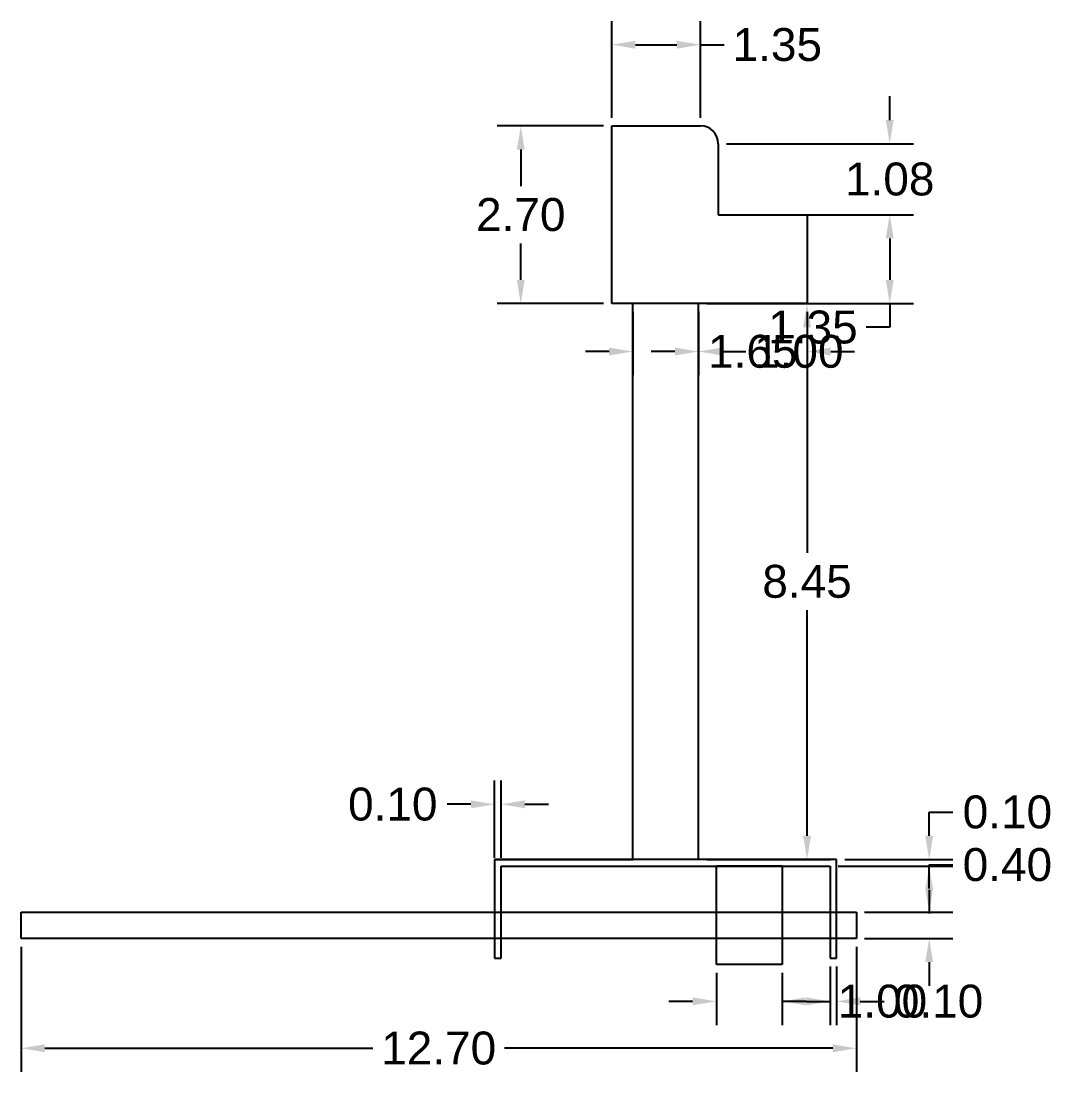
# Model space of a CAD drawing. Header units: centimetres. Extents: x 10 to 640, y 5 to 41.
# Drawn here: x 379.43 to 395.09, y 12.02 to 28 of the extents above; entities that cross this region are included whole.
import ezdxf

# ---------------------------------------------------------------- set-up
doc = ezdxf.new("R2010")
doc.units = ezdxf.units.CM
doc.header["$MEASUREMENT"] = 0
doc.layers.add('MarimiSuprafata', color=130, linetype='Continuous')
doc.layers.add('SuportExtragere', color=56, linetype='Continuous')
doc.styles.get("Standard").update_dxf_attribs({"font": 'arial.ttf'})
doc.dimstyles.get("Standard").update_dxf_attribs({"dimscale": 2, "dimtxt": 0.25, "dimasz": 0.18, "dimexe": 0.18, "dimexo": 0.0625, "dimgap": 0.09, "dimtad": 0, "dimtih": 1, "dimtoh": 1, "dimzin": 0, "dimdsep": 46, "dimtxsty": 'Standard', "dimcen": 0.09, "dimadec": 0, "dimazin": 0, "dimtfac": 1, "dimtofl": 0, "dimtmove": 0, "dimatfit": 3, "dimfxl": 1, "dimtolj": 1, "dimtzin": 0, "dimarcsym": 0})

# ---------------------------------------------------------------- blocks, each defined once
blk = doc.blocks.new('*D187')
at = {"layer": 'Defpoints', "color": 0, "ltscale": 0.01, "transparency": 16777216}
for p in [(389.758, 27.636), (388.408, 26.402), (389.758, 26.402)]:
    blk.add_point(p, dxfattribs=at)
at = {"layer": 'MarimiSuprafata', "color": 0, "lineweight": -2, "ltscale": 0.01, "transparency": 16777216}
for p, q in [((388.408, 26.527), (388.408, 27.996)), ((389.758, 26.527), (389.758, 27.996)), ((388.768, 27.636), (389.398, 27.636)), ((389.758, 27.636), (390.118, 27.636))]:
    blk.add_line(p, q, dxfattribs=at)
at = {"layer": 'MarimiSuprafata', "color": 0, "ltscale": 0.01, "transparency": 16777216}
for points in [[(388.768, 27.696), (388.768, 27.576), (388.408, 27.636)], [(389.398, 27.696), (389.398, 27.576), (389.758, 27.636)]]:
    blk.add_solid(points, dxfattribs=at)
at = {"layer": 'MarimiSuprafata', "color": 0, "ltscale": 0.01, "transparency": 16777216, "insert": (390.926, 27.636), "char_height": 0.5, "attachment_point": 5}
blk.add_mtext('\\A1;1.35', dxfattribs=at)
blk = doc.blocks.new('*D188')
at = {"layer": 'Defpoints', "color": 0, "ltscale": 0.01, "transparency": 16777216}
for p in [(390.028, 26.132), (390.028, 25.052), (392.635, 25.052)]:
    blk.add_point(p, dxfattribs=at)
at = {"layer": 'MarimiSuprafata', "color": 0, "lineweight": -2, "ltscale": 0.01, "transparency": 16777216}
for p, q in [((392.635, 26.492), (392.635, 26.852)), ((390.153, 26.132), (392.995, 26.132)), ((390.153, 25.052), (392.995, 25.052)), ((392.635, 24.692), (392.635, 24.332))]:
    blk.add_line(p, q, dxfattribs=at)
at = {"layer": 'MarimiSuprafata', "color": 0, "ltscale": 0.01, "transparency": 16777216}
for points in [[(392.575, 26.492), (392.695, 26.492), (392.635, 26.132)], [(392.575, 24.692), (392.695, 24.692), (392.635, 25.052)]]:
    blk.add_solid(points, dxfattribs=at)
at = {"layer": 'MarimiSuprafata', "color": 0, "ltscale": 0.01, "transparency": 16777216, "insert": (392.635, 25.592), "char_height": 0.5, "attachment_point": 5}
blk.add_mtext('\\A1;1.08', dxfattribs=at)
blk = doc.blocks.new('*D189')
at = {"layer": 'Defpoints', "color": 0, "ltscale": 0.01, "transparency": 16777216}
for p in [(391.378, 25.052), (391.378, 23.702), (392.635, 23.702)]:
    blk.add_point(p, dxfattribs=at)
at = {"layer": 'MarimiSuprafata', "color": 0, "lineweight": -2, "ltscale": 0.01, "transparency": 16777216}
for p, q in [((391.503, 25.052), (392.995, 25.052)), ((392.635, 24.692), (392.635, 24.062)), ((391.503, 23.702), (392.995, 23.702)), ((392.635, 23.702), (392.635, 23.342)), ((392.635, 23.342), (392.275, 23.342))]:
    blk.add_line(p, q, dxfattribs=at)
at = {"layer": 'MarimiSuprafata', "color": 0, "ltscale": 0.01, "transparency": 16777216}
for points in [[(392.575, 24.692), (392.695, 24.692), (392.635, 25.052)], [(392.575, 24.062), (392.695, 24.062), (392.635, 23.702)]]:
    blk.add_solid(points, dxfattribs=at)
at = {"layer": 'MarimiSuprafata', "color": 0, "ltscale": 0.01, "transparency": 16777216, "insert": (391.468, 23.342), "char_height": 0.5, "attachment_point": 5}
blk.add_mtext('\\A1;1.35', dxfattribs=at)
blk = doc.blocks.new('*D190')
at = {"layer": 'Defpoints', "color": 0, "ltscale": 0.01, "transparency": 16777216}
for p in [(389.728, 23.702), (391.378, 23.702), (391.378, 22.973)]:
    blk.add_point(p, dxfattribs=at)
at = {"layer": 'MarimiSuprafata', "color": 0, "lineweight": -2, "ltscale": 0.01, "transparency": 16777216}
for p, q in [((389.728, 23.577), (389.728, 22.613)), ((391.378, 23.577), (391.378, 22.613)), ((389.368, 22.973), (389.008, 22.973)), ((391.738, 22.973), (392.098, 22.973))]:
    blk.add_line(p, q, dxfattribs=at)
at = {"layer": 'MarimiSuprafata', "color": 0, "ltscale": 0.01, "transparency": 16777216}
for points in [[(389.368, 23.033), (389.368, 22.913), (389.728, 22.973)], [(391.738, 23.033), (391.738, 22.913), (391.378, 22.973)]]:
    blk.add_solid(points, dxfattribs=at)
at = {"layer": 'MarimiSuprafata', "color": 0, "ltscale": 0.01, "transparency": 16777216, "insert": (390.553, 22.973), "char_height": 0.5, "attachment_point": 5}
blk.add_mtext('\\A1;1.65', dxfattribs=at)
blk = doc.blocks.new('*D191')
at = {"layer": 'Defpoints', "color": 0, "ltscale": 0.01, "transparency": 16777216}
for p in [(388.728, 23.702), (389.728, 23.702), (389.728, 22.973)]:
    blk.add_point(p, dxfattribs=at)
at = {"layer": 'MarimiSuprafata', "color": 0, "lineweight": -2, "ltscale": 0.01, "transparency": 16777216}
for p, q in [((388.728, 23.577), (388.728, 22.613)), ((389.728, 23.577), (389.728, 22.613)), ((388.368, 22.973), (388.008, 22.973)), ((390.088, 22.973), (390.448, 22.973))]:
    blk.add_line(p, q, dxfattribs=at)
at = {"layer": 'MarimiSuprafata', "color": 0, "ltscale": 0.01, "transparency": 16777216}
for points in [[(388.368, 23.033), (388.368, 22.913), (388.728, 22.973)], [(390.088, 23.033), (390.088, 22.913), (389.728, 22.973)]]:
    blk.add_solid(points, dxfattribs=at)
at = {"layer": 'MarimiSuprafata', "color": 0, "ltscale": 0.01, "transparency": 16777216, "insert": (391.253, 22.973), "char_height": 0.5, "attachment_point": 5}
blk.add_mtext('\\A1;1.00', dxfattribs=at)
blk = doc.blocks.new('*D193')
at = {"layer": 'Defpoints', "color": 0, "ltscale": 0.01, "transparency": 16777216}
for p in [(386.628, 16.091), (386.628, 15.152), (386.728, 15.152)]:
    blk.add_point(p, dxfattribs=at)
at = {"layer": 'MarimiSuprafata', "color": 0, "lineweight": -2, "ltscale": 0.01, "transparency": 16777216}
for p, q in [((386.628, 15.277), (386.628, 16.451)), ((386.728, 15.277), (386.728, 16.451)), ((386.268, 16.091), (385.908, 16.091)), ((387.088, 16.091), (387.448, 16.091))]:
    blk.add_line(p, q, dxfattribs=at)
at = {"layer": 'MarimiSuprafata', "color": 0, "ltscale": 0.01, "transparency": 16777216}
for points in [[(386.268, 16.151), (386.268, 16.031), (386.628, 16.091)], [(387.088, 16.151), (387.088, 16.031), (386.728, 16.091)]]:
    blk.add_solid(points, dxfattribs=at)
at = {"layer": 'MarimiSuprafata', "color": 0, "ltscale": 0.01, "transparency": 16777216, "insert": (385.08, 16.091), "char_height": 0.5, "attachment_point": 5}
blk.add_mtext('\\A1;0.10', dxfattribs=at)
blk = doc.blocks.new('*D194')
at = {"layer": 'Defpoints', "color": 0, "ltscale": 0.01, "transparency": 16777216}
for p in [(391.828, 15.252), (393.235, 15.252), (391.728, 15.152)]:
    blk.add_point(p, dxfattribs=at)
at = {"layer": 'MarimiSuprafata', "color": 0, "lineweight": -2, "ltscale": 0.01, "transparency": 16777216}
for p, q in [((393.235, 15.612), (393.235, 15.972)), ((393.235, 15.972), (393.595, 15.972)), ((391.953, 15.252), (393.595, 15.252)), ((391.853, 15.152), (393.595, 15.152)), ((393.235, 14.792), (393.235, 14.432))]:
    blk.add_line(p, q, dxfattribs=at)
at = {"layer": 'MarimiSuprafata', "color": 0, "ltscale": 0.01, "transparency": 16777216}
for points in [[(393.175, 15.612), (393.295, 15.612), (393.235, 15.252)], [(393.175, 14.792), (393.295, 14.792), (393.235, 15.152)]]:
    blk.add_solid(points, dxfattribs=at)
at = {"layer": 'MarimiSuprafata', "color": 0, "ltscale": 0.01, "transparency": 16777216, "insert": (394.424, 15.972), "char_height": 0.5, "attachment_point": 5}
blk.add_mtext('\\A1;0.10', dxfattribs=at)
blk = doc.blocks.new('*D195')
at = {"layer": 'Defpoints', "color": 0, "ltscale": 0.01, "transparency": 16777216}
for p in [(392.128, 14.452), (393.235, 14.452), (392.128, 14.052)]:
    blk.add_point(p, dxfattribs=at)
at = {"layer": 'MarimiSuprafata', "color": 0, "lineweight": -2, "ltscale": 0.01, "transparency": 16777216}
for p, q in [((393.235, 14.812), (393.235, 15.172)), ((393.235, 15.172), (393.595, 15.172)), ((392.253, 14.452), (393.595, 14.452)), ((392.253, 14.052), (393.595, 14.052)), ((393.235, 13.692), (393.235, 13.332))]:
    blk.add_line(p, q, dxfattribs=at)
at = {"layer": 'MarimiSuprafata', "color": 0, "ltscale": 0.01, "transparency": 16777216}
for points in [[(393.175, 14.812), (393.295, 14.812), (393.235, 14.452)], [(393.175, 13.692), (393.295, 13.692), (393.235, 14.052)]]:
    blk.add_solid(points, dxfattribs=at)
at = {"layer": 'MarimiSuprafata', "color": 0, "ltscale": 0.01, "transparency": 16777216, "insert": (394.424, 15.172), "char_height": 0.5, "attachment_point": 5}
blk.add_mtext('\\A1;0.40', dxfattribs=at)
blk = doc.blocks.new('*D196')
at = {"layer": 'Defpoints', "color": 0, "ltscale": 0.01, "transparency": 16777216}
for p in [(379.428, 14.052), (392.128, 14.052), (379.428, 12.383)]:
    blk.add_point(p, dxfattribs=at)
at = {"layer": 'MarimiSuprafata', "color": 0, "lineweight": -2, "ltscale": 0.01, "transparency": 16777216}
for p, q in [((379.428, 13.927), (379.428, 12.023)), ((392.128, 13.927), (392.128, 12.023)), ((379.788, 12.383), (384.779, 12.383)), ((391.768, 12.383), (386.777, 12.383))]:
    blk.add_line(p, q, dxfattribs=at)
at = {"layer": 'MarimiSuprafata', "color": 0, "ltscale": 0.01, "transparency": 16777216}
for points in [[(379.788, 12.443), (379.788, 12.323), (379.428, 12.383)], [(391.768, 12.443), (391.768, 12.323), (392.128, 12.383)]]:
    blk.add_solid(points, dxfattribs=at)
at = {"layer": 'MarimiSuprafata', "color": 0, "ltscale": 0.01, "transparency": 16777216, "insert": (385.778, 12.383), "char_height": 0.5, "attachment_point": 5}
blk.add_mtext('\\A1;12.70', dxfattribs=at)
blk = doc.blocks.new('*D197')
at = {"layer": 'Defpoints', "color": 0, "ltscale": 0.01, "transparency": 16777216}
for p in [(389.999, 13.655), (390.999, 13.655), (390.999, 13.096)]:
    blk.add_point(p, dxfattribs=at)
at = {"layer": 'MarimiSuprafata', "color": 0, "lineweight": -2, "ltscale": 0.01, "transparency": 16777216}
for p, q in [((389.999, 13.53), (389.999, 12.736)), ((390.999, 13.53), (390.999, 12.736)), ((389.639, 13.096), (389.279, 13.096)), ((391.359, 13.096), (391.719, 13.096))]:
    blk.add_line(p, q, dxfattribs=at)
at = {"layer": 'MarimiSuprafata', "color": 0, "ltscale": 0.01, "transparency": 16777216}
for points in [[(389.639, 13.156), (389.639, 13.036), (389.999, 13.096)], [(391.359, 13.156), (391.359, 13.036), (390.999, 13.096)]]:
    blk.add_solid(points, dxfattribs=at)
at = {"layer": 'MarimiSuprafata', "color": 0, "ltscale": 0.01, "transparency": 16777216, "insert": (392.524, 13.096), "char_height": 0.5, "attachment_point": 5}
blk.add_mtext('\\A1;1.00', dxfattribs=at)
blk = doc.blocks.new('*D198')
at = {"layer": 'Defpoints', "color": 0, "ltscale": 0.01, "transparency": 16777216}
for p in [(391.728, 13.752), (391.828, 13.752), (391.828, 13.096)]:
    blk.add_point(p, dxfattribs=at)
at = {"layer": 'MarimiSuprafata', "color": 0, "lineweight": -2, "ltscale": 0.01, "transparency": 16777216}
for p, q in [((391.728, 13.627), (391.728, 12.736)), ((391.828, 13.627), (391.828, 12.736)), ((391.368, 13.096), (391.008, 13.096)), ((392.188, 13.096), (392.548, 13.096))]:
    blk.add_line(p, q, dxfattribs=at)
at = {"layer": 'MarimiSuprafata', "color": 0, "ltscale": 0.01, "transparency": 16777216}
for points in [[(391.368, 13.156), (391.368, 13.036), (391.728, 13.096)], [(392.188, 13.156), (392.188, 13.036), (391.828, 13.096)]]:
    blk.add_solid(points, dxfattribs=at)
at = {"layer": 'MarimiSuprafata', "color": 0, "ltscale": 0.01, "transparency": 16777216, "insert": (393.377, 13.096), "char_height": 0.5, "attachment_point": 5}
blk.add_mtext('\\A1;0.10', dxfattribs=at)
blk = doc.blocks.new('*D199')
at = {"layer": 'Defpoints', "color": 0, "ltscale": 0.01, "transparency": 16777216}
for p in [(389.728, 23.702), (391.378, 23.702), (389.728, 15.252)]:
    blk.add_point(p, dxfattribs=at)
at = {"layer": 'MarimiSuprafata', "color": 0, "lineweight": -2, "ltscale": 0.01, "transparency": 16777216}
for p, q in [((389.853, 23.702), (391.738, 23.702)), ((391.378, 23.342), (391.378, 19.912)), ((391.378, 15.612), (391.378, 19.042)), ((389.853, 15.252), (391.738, 15.252))]:
    blk.add_line(p, q, dxfattribs=at)
at = {"layer": 'MarimiSuprafata', "color": 0, "ltscale": 0.01, "transparency": 16777216}
for points in [[(391.318, 23.342), (391.438, 23.342), (391.378, 23.702)], [(391.318, 15.612), (391.438, 15.612), (391.378, 15.252)]]:
    blk.add_solid(points, dxfattribs=at)
at = {"layer": 'MarimiSuprafata', "color": 0, "ltscale": 0.01, "transparency": 16777216, "insert": (391.378, 19.477), "char_height": 0.5, "attachment_point": 5}
blk.add_mtext('\\A1;8.45', dxfattribs=at)
blk = doc.blocks.new('*D200')
at = {"layer": 'Defpoints', "color": 0, "ltscale": 0.01, "transparency": 16777216}
for p in [(388.408, 26.402), (387.026, 23.702), (388.408, 23.702)]:
    blk.add_point(p, dxfattribs=at)
at = {"layer": 'MarimiSuprafata', "color": 0, "lineweight": -2, "ltscale": 0.01, "transparency": 16777216}
for p, q in [((388.283, 26.402), (386.666, 26.402)), ((387.026, 26.042), (387.026, 25.487)), ((387.026, 24.062), (387.026, 24.617)), ((388.283, 23.702), (386.666, 23.702))]:
    blk.add_line(p, q, dxfattribs=at)
at = {"layer": 'MarimiSuprafata', "color": 0, "ltscale": 0.01, "transparency": 16777216}
for points in [[(386.966, 26.042), (387.086, 26.042), (387.026, 26.402)], [(386.966, 24.062), (387.086, 24.062), (387.026, 23.702)]]:
    blk.add_solid(points, dxfattribs=at)
at = {"layer": 'MarimiSuprafata', "color": 0, "ltscale": 0.01, "transparency": 16777216, "insert": (387.026, 25.052), "char_height": 0.5, "attachment_point": 5}
blk.add_mtext('\\A1;2.70', dxfattribs=at)

msp = doc.modelspace()

# ---------------------------------------------------------------- linework, layer by layer
at = {"layer": 'SuportExtragere', "ltscale": 0.01}
for p, q in [((388.408, 23.702), (388.408, 26.402)), ((388.408, 26.402), (389.758, 26.402)), ((390.028, 26.132), (390.028, 25.052)), ((390.028, 25.052), (391.378, 25.052)), ((391.378, 25.052), (391.378, 23.702)), ((391.378, 23.702), (388.408, 23.702)), ((388.728, 15.252), (388.728, 23.702)), ((389.728, 15.252), (389.728, 23.702)), ((386.628, 15.252), (386.628, 13.752)), ((388.728, 15.252), (386.628, 15.252)), ((386.628, 15.252), (388.728, 15.252)), ((389.728, 15.252), (388.728, 15.252)), ((391.828, 15.252), (389.728, 15.252)), ((391.828, 13.752), (391.828, 15.252)), ((386.728, 15.152), (391.728, 15.152)), ((386.728, 13.752), (386.728, 15.152)), ((389.999, 13.655), (389.999, 15.152)), ((390.999, 15.152), (389.999, 15.152)), ((390.999, 15.152), (390.999, 13.655)), ((391.728, 15.152), (391.728, 13.752)), ((379.428, 14.052), (379.428, 14.452)), ((379.428, 14.452), (392.128, 14.452)), ((392.128, 14.452), (392.128, 14.052)), ((392.128, 14.052), (379.428, 14.052)), ((386.628, 13.752), (386.728, 13.752)), ((391.728, 13.752), (391.828, 13.752)), ((390.999, 13.655), (389.999, 13.655))]:
    msp.add_line(p, q, dxfattribs=at)
msp.add_arc((389.758, 26.132), 0.27, 0, 90, dxfattribs=at)

# ---------------------------------------------------------------- dimensions: what is measured, and where the dimension line sits
at = {"layer": 'MarimiSuprafata', "ltscale": 0.01}
for base, p1, p2, picture, middle in [((389.758, 27.636), (388.408, 26.402), (389.758, 26.402), '*D187', (390.926, 27.636)), ((389.728, 22.973), (388.728, 23.702), (389.728, 23.702), '*D191', (391.253, 22.973)), ((391.378, 22.973), (389.728, 23.702), (391.378, 23.702), '*D190', (390.553, 22.973)), ((386.628, 16.091), (386.728, 15.152), (386.628, 15.152), '*D193', (385.08, 16.091)), ((379.428, 12.383), (392.128, 14.052), (379.428, 14.052), '*D196', (385.778, 12.383)), ((391.828, 13.096), (391.728, 13.752), (391.828, 13.752), '*D198', (393.377, 13.096)), ((390.999, 13.096), (389.999, 13.655), (390.999, 13.655), '*D197', (392.524, 13.096))]:
    dim = msp.add_linear_dim(base=base, p1=p1, p2=p2, dimstyle='Standard', dxfattribs=at)
    dim.commit()
    dim.dimension.update_dxf_attribs({"geometry": picture, "text_midpoint": middle})
for base, p1, p2, picture, middle in [((392.635, 25.052), (390.028, 26.132), (390.028, 25.052), '*D188', (392.635, 25.592)), ((387.026, 23.702), (388.408, 26.402), (388.408, 23.702), '*D200', (387.026, 25.052)), ((392.635, 23.702), (391.378, 25.052), (391.378, 23.702), '*D189', (391.468, 23.342)), ((391.378, 23.702), (389.728, 15.252), (389.728, 23.702), '*D199', (391.378, 19.477)), ((393.235, 15.252), (391.728, 15.152), (391.828, 15.252), '*D194', (394.424, 15.972)), ((393.235, 14.452), (392.128, 14.052), (392.128, 14.452), '*D195', (394.424, 15.172))]:
    dim = msp.add_linear_dim(base=base, p1=p1, p2=p2, angle=90, dimstyle='Standard', dxfattribs=at)
    dim.commit()
    dim.dimension.update_dxf_attribs({"geometry": picture, "text_midpoint": middle})

doc.saveas('drawing.dxf')
